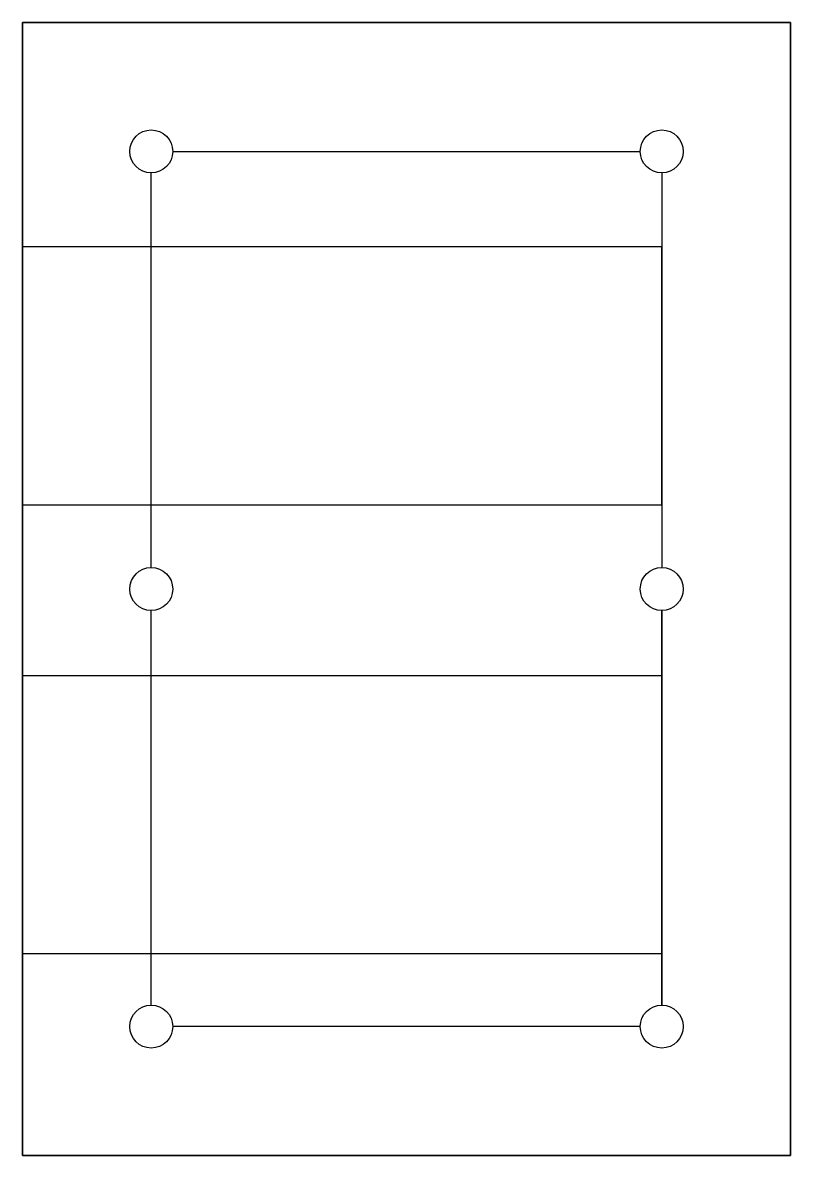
# Model space of a CAD drawing. Header units: inches. Extents: x -2.24 to 0, y 1.14 to 4.44.
import ezdxf

# ---------------------------------------------------------------- set-up
doc = ezdxf.new("R2010")
doc.units = ezdxf.units.IN
doc.layers.get('0').update_dxf_attribs({"linetype": 'CONTINUOUS'})

msp = doc.modelspace()

# ---------------------------------------------------------------- linework, layer by layer
for p, q in [((-1.8, 4.0643), (-0.4375, 4.0643)), ((-1.8625, 2.8518), (-1.8625, 4.0018)), ((-0.375, 4.0018), (-0.375, 2.8518)), ((-1.8625, 1.5768), (-1.8625, 2.7268)), ((-0.375, 1.5768), (-0.375, 2.7268)), ((-0.375, 2.7268), (-0.375, 1.5768)), ((-0.375, 1.5893), (-0.375, 1.8657)), ((-0.4375, 1.5143), (-1.8, 1.5143))]:
    msp.add_line(p, q)
for points in [[(0, 4.4393), (0, 1.1393), (-2.2375, 1.1393), (-2.2375, 4.4393)], [(-2.2375, 1.1393), (0, 1.1393), (0, 4.4393), (-2.2375, 4.4393)], [(-0.375, 3.7859), (-2.2375, 3.7859), (-2.2375, 3.0342), (-0.375, 3.0342)], [(-0.375, 2.5359), (-2.2375, 2.5359), (-2.2375, 1.7275), (-0.375, 1.7275)]]:
    msp.add_lwpolyline(points, close=True)
for centre in [(-1.8625, 4.0643), (-0.375, 4.0643), (-1.8625, 2.7893), (-0.375, 2.7893), (-1.8625, 1.5143), (-0.375, 1.5143)]:
    msp.add_circle(centre, 0.0625)

doc.saveas('drawing.dxf')
